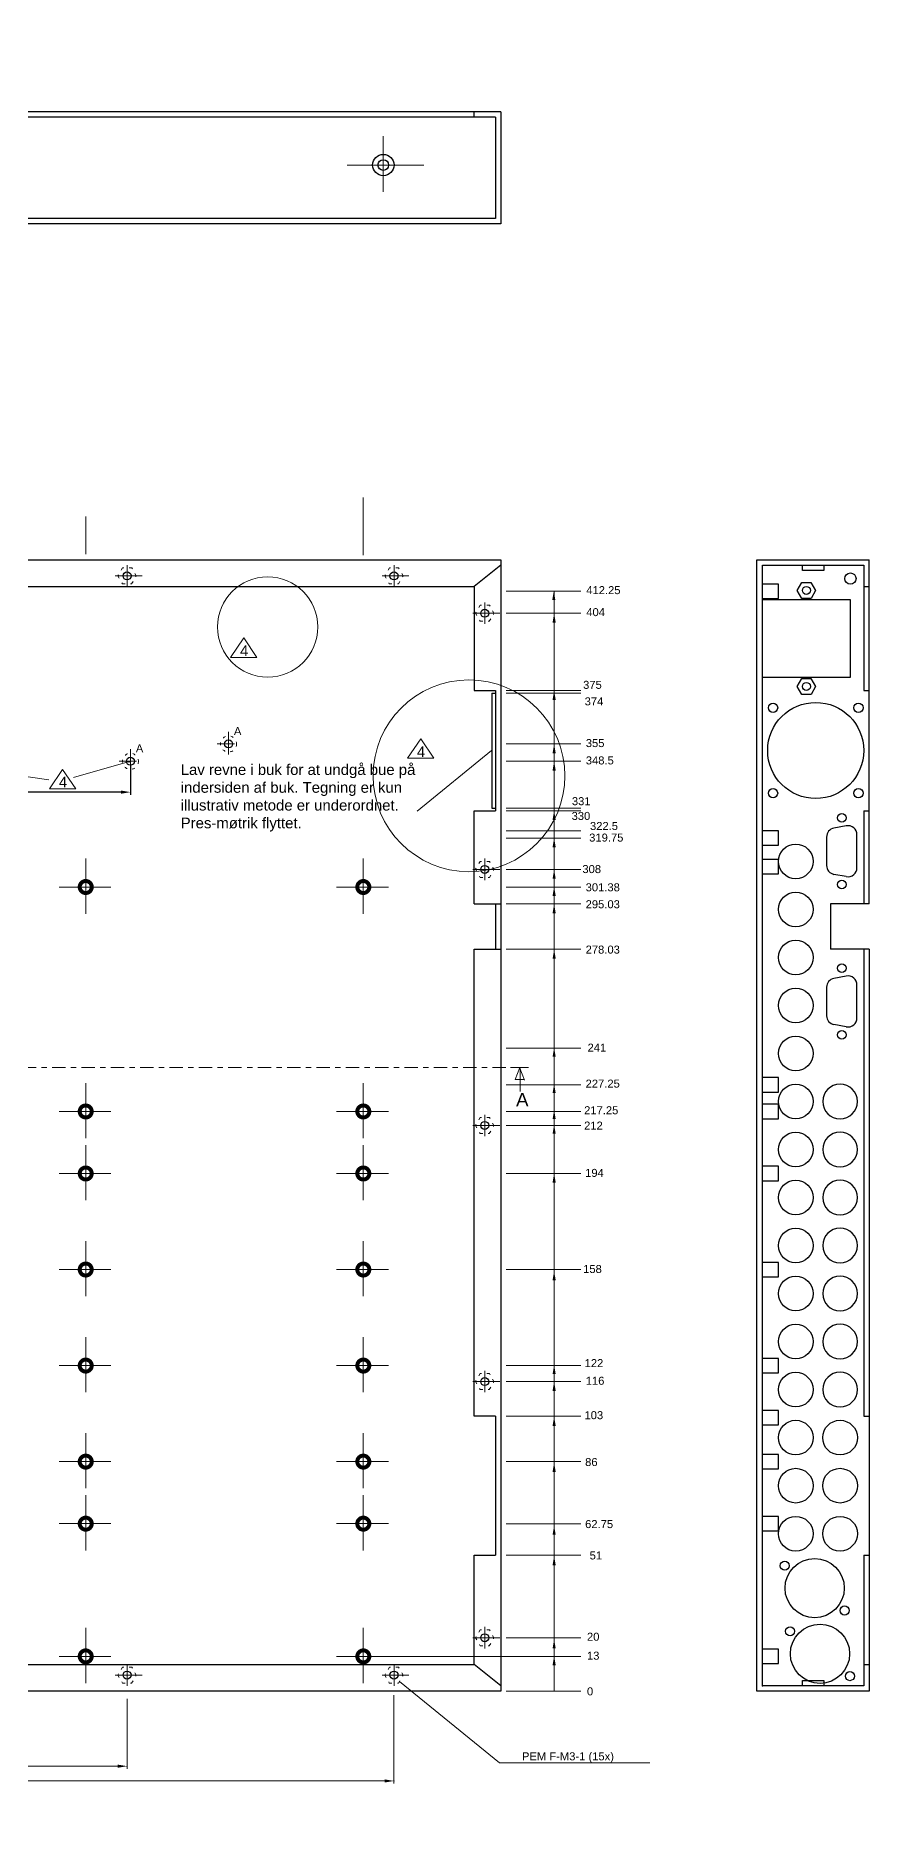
# Model space of a CAD drawing. Extents: x 23 to 957, y -82 to 697.
# Drawn here: x 645 to 957, y 24 to 697 of the extents above; entities that cross this region are included whole.
import ezdxf
from ezdxf.enums import TextEntityAlignment as Align

# ---------------------------------------------------------------- set-up
doc = ezdxf.new("R2010")
doc.units = 0
doc.header["$MEASUREMENT"] = 0
doc.linetypes.add('CENT', pattern=[11, 5, -2, 2, -2])
doc.linetypes.add('SKJUL1', pattern=[3, 1, -2])
doc.layers.get('0').update_dxf_attribs({"linetype": 'CONTINUOUS'})
doc.layers.get('DEFPOINTS').update_dxf_attribs({"linetype": 'CONTINUOUS'})
doc.layers.add('DIM', color=1, linetype='CONTINUOUS', lineweight=13)
doc.layers.add('EMNE', color=3, linetype='CONTINUOUS', lineweight=30)
doc.layers.get('0').off()
doc.styles.get("Standard").update_dxf_attribs({"font": 'arial.ttf'})
doc.dimstyles.get("Standard").update_dxf_attribs({"dimtxt": 0.18, "dimasz": 0.18, "dimexe": 0.18, "dimexo": 0.0625, "dimgap": 0.09, "dimtad": 0, "dimtih": 1, "dimtoh": 1, "dimdec": 4, "dimzin": 0, "dimdsep": 46, "dimtxsty": 'Standard', "dimcen": 0.09, "dimadec": 0, "dimazin": 0, "dimtfac": 1, "dimtdec": 4, "dimtofl": 0, "dimtmove": 0, "dimatfit": 3, "dimfxl": 0, "dimtolj": 1, "dimtzin": 0, "dimarcsym": 0})

# ---------------------------------------------------------------- blocks, each defined once
blk = doc.blocks.new('*D35')
at = {"color": 0, "linetype": 'ByBlock'}
for p, q in [((355.07, 75.53), (355.07, 35.67)), ((805.07, 75.53), (805.07, 35.67)), ((358.57, 36.67), (801.57, 36.67))]:
    blk.add_line(p, q, dxfattribs=at)
for points in [[(358.57, 37.25), (358.57, 36.09), (355.07, 36.67)], [(801.57, 37.25), (801.57, 36.09), (805.07, 36.67)]]:
    blk.add_solid(points, dxfattribs=at)
at = {"layer": 'DEFPOINTS', "color": 0, "linetype": 'ByBlock'}
for p in [(355.07, 76.53), (805.07, 76.53), (805.07, 36.67)]:
    blk.add_point(p, dxfattribs=at)
at = {"color": 0, "linetype": 'ByBlock'}
blk.add_text('450.00', height=3, dxfattribs=at).set_placement((580.07, 39.67), align=Align.MIDDLE_CENTER)
blk = doc.blocks.new('*D36')
at = {"color": 0, "linetype": 'ByBlock'}
for p, q in [((355.07, 75.53), (355.07, 30.3)), ((809.07, 75.53), (809.07, 30.3)), ((358.57, 31.3), (805.57, 31.3))]:
    blk.add_line(p, q, dxfattribs=at)
for points in [[(358.57, 31.89), (358.57, 30.72), (355.07, 31.3)], [(805.57, 31.89), (805.57, 30.72), (809.07, 31.3)]]:
    blk.add_solid(points, dxfattribs=at)
at = {"layer": 'DEFPOINTS', "color": 0, "linetype": 'ByBlock'}
for p in [(355.07, 76.53), (809.07, 76.53), (809.07, 31.3)]:
    blk.add_point(p, dxfattribs=at)
at = {"color": 0, "linetype": 'ByBlock'}
blk.add_text('454.00', height=3, dxfattribs=at).set_placement((582.07, 34.3), align=Align.MIDDLE_CENTER)
blk = doc.blocks.new('*D37')
at = {"color": 0, "linetype": 'ByBlock'}
for p, q in [((355.07, 75.53), (355.07, 24.42)), ((815.07, 75.53), (815.07, 24.42)), ((358.57, 25.42), (811.57, 25.42))]:
    blk.add_line(p, q, dxfattribs=at)
for points in [[(358.57, 26), (358.57, 24.83), (355.07, 25.42)], [(811.57, 26), (811.57, 24.83), (815.07, 25.42)]]:
    blk.add_solid(points, dxfattribs=at)
at = {"layer": 'DEFPOINTS', "color": 0, "linetype": 'ByBlock'}
for p in [(355.07, 76.53), (815.07, 76.53), (815.07, 25.42)]:
    blk.add_point(p, dxfattribs=at)
at = {"color": 0, "linetype": 'ByBlock'}
blk.add_text('460.00', height=3, dxfattribs=at).set_placement((585.07, 28.42), align=Align.MIDDLE_CENTER)
blk = doc.blocks.new('*D40')
at = {"color": 0, "linetype": 'ByBlock'}
for p, q in [((355.07, 669.53), (355.07, 693.43)), ((771.07, 669.53), (771.07, 693.43)), ((358.57, 692.43), (767.57, 692.43))]:
    blk.add_line(p, q, dxfattribs=at)
for points in [[(358.57, 693.02), (358.57, 691.85), (355.07, 692.43)], [(767.57, 693.02), (767.57, 691.85), (771.07, 692.43)]]:
    blk.add_solid(points, dxfattribs=at)
at = {"layer": 'DEFPOINTS', "color": 0, "linetype": 'ByBlock'}
for p in [(771.07, 692.43), (355.07, 668.53), (771.07, 668.53)]:
    blk.add_point(p, dxfattribs=at)
at = {"color": 0, "linetype": 'ByBlock'}
blk.add_text('416.00', height=3, dxfattribs=at).set_placement((563.07, 695.43), align=Align.MIDDLE_CENTER)
blk = doc.blocks.new('*D41')
at = {"color": 0, "linetype": 'ByBlock'}
for p, q in [((817.07, 648.53), (827.77, 648.53)), ((826.77, 630.03), (826.77, 645.03)), ((817.07, 626.53), (827.77, 626.53))]:
    blk.add_line(p, q, dxfattribs=at)
for points in [[(826.19, 645.03), (827.36, 645.03), (826.77, 648.53)], [(826.19, 630.03), (827.36, 630.03), (826.77, 626.53)]]:
    blk.add_solid(points, dxfattribs=at)
at = {"layer": 'DEFPOINTS', "color": 0, "linetype": 'ByBlock'}
for p in [(816.07, 648.53), (826.77, 648.53), (816.07, 626.53)]:
    blk.add_point(p, dxfattribs=at)
at = {"color": 0, "linetype": 'ByBlock'}
blk.add_text('22.00', height=3, rotation=90, dxfattribs=at).set_placement((823.77, 637.53), align=Align.MIDDLE_CENTER)
blk = doc.blocks.new('*D43')
at = {"color": 0, "linetype": 'ByBlock'}
for p, q in [((355.07, 502.53), (355.07, 576.48)), ((358.57, 575.48), (656.07, 575.48)), ((659.57, 502.53), (659.57, 576.48))]:
    blk.add_line(p, q, dxfattribs=at)
for points in [[(358.57, 576.06), (358.57, 574.9), (355.07, 575.48)], [(656.07, 576.06), (656.07, 574.9), (659.57, 575.48)]]:
    blk.add_solid(points, dxfattribs=at)
at = {"layer": 'DEFPOINTS', "color": 0, "linetype": 'ByBlock'}
for p in [(659.57, 575.48), (355.07, 501.53), (659.57, 501.53)]:
    blk.add_point(p, dxfattribs=at)
at = {"color": 0, "linetype": 'ByBlock'}
blk.add_text('304.50', height=3, dxfattribs=at).set_placement((507.32, 578.48), align=Align.MIDDLE_CENTER)
blk = doc.blocks.new('*D44')
at = {"color": 0, "linetype": 'ByBlock'}
for p, q in [((355.07, 502.53), (355.07, 582.3)), ((358.57, 581.3), (760.07, 581.3)), ((763.57, 502.53), (763.57, 582.3))]:
    blk.add_line(p, q, dxfattribs=at)
for points in [[(358.57, 581.88), (358.57, 580.72), (355.07, 581.3)], [(760.07, 581.88), (760.07, 580.72), (763.57, 581.3)]]:
    blk.add_solid(points, dxfattribs=at)
at = {"layer": 'DEFPOINTS', "color": 0, "linetype": 'ByBlock'}
for p in [(763.57, 581.3), (355.07, 501.53), (763.57, 501.53)]:
    blk.add_point(p, dxfattribs=at)
at = {"color": 0, "linetype": 'ByBlock'}
blk.add_text('408.50', height=3, dxfattribs=at).set_placement((559.32, 584.3), align=Align.MIDDLE_CENTER)
blk = doc.blocks.new('*D46')
at = {"color": 0, "linetype": 'ByBlock'}
for p, q in [((355.07, 502.53), (355.07, 596.69)), ((358.57, 595.69), (709.57, 595.69)), ((713.07, 502.53), (713.07, 596.69))]:
    blk.add_line(p, q, dxfattribs=at)
for points in [[(358.57, 596.27), (358.57, 595.11), (355.07, 595.69)], [(709.57, 596.27), (709.57, 595.11), (713.07, 595.69)]]:
    blk.add_solid(points, dxfattribs=at)
at = {"layer": 'DEFPOINTS', "color": 0, "linetype": 'ByBlock'}
for p in [(713.07, 595.69), (355.07, 501.53), (713.07, 501.53)]:
    blk.add_point(p, dxfattribs=at)
at = {"color": 0, "linetype": 'ByBlock'}
blk.add_text('358.00', height=3, dxfattribs=at).set_placement((534.07, 598.69), align=Align.MIDDLE_CENTER)
blk = doc.blocks.new('A$C3B673079')
at = {"layer": 'DIM', "linetype": 'Continuous'}
for p, q in [((-159.07, -72.56), (-152.57, -72.56)), ((-154.87, -68.03), (-154.87, -76.53))]:
    blk.add_line(p, q, dxfattribs=at)
at = {"layer": 'DIM', "color": 1, "linetype": 'SKJUL1'}
blk.add_circle((-154.87, -72.56), 3, dxfattribs=at)
at = {"layer": 'DIM'}
blk.add_text('A', height=3, dxfattribs=at).set_placement((-152.85, -69.21))
blk = doc.blocks.new('*D77')
at = {"layer": 'DEFPOINTS', "color": 0}
for p in [(359.07, 424.74), (680.33, 424.74), (359.07, 413.47)]:
    blk.add_point(p, dxfattribs=at)
at = {"layer": 'DIM', "color": 0, "lineweight": -2}
for p, q in [((359.07, 423.74), (359.07, 412.47)), ((680.33, 423.74), (680.33, 412.47)), ((676.83, 413.47), (362.57, 413.47))]:
    blk.add_line(p, q, dxfattribs=at)
at = {"layer": 'DIM', "color": 0}
for points in [[(362.57, 414.05), (362.57, 412.88), (359.07, 413.47)], [(676.83, 414.05), (676.83, 412.88), (680.33, 413.47)]]:
    blk.add_solid(points, dxfattribs=at)
at = {"layer": 'DIM', "color": 0, "insert": (519.7, 415.09), "char_height": 3, "attachment_point": 5}
blk.add_mtext('\\A1;321.25', dxfattribs=at)

msp = doc.modelspace()

# ---------------------------------------------------------------- linework, layer by layer
at = {"layer": 'DIM', "color": 1, "linetype": 'Continuous'}
for p, q in [((775.07587, 638.53731), (775.07587, 659.36051)), ((679.07596, 498.56306), (679.07596, 490.51305)), ((779.07596, 498.56306), (779.07596, 490.51305)), ((684.67397, 494.52781), (674.62072, 494.52781)), ((784.67397, 494.52781), (774.62072, 494.52781)), ((813.07596, 484.56306), (813.07596, 476.51305)), ((818.67397, 480.52781), (808.62072, 480.52781)), ((818.67397, 384.52671), (808.62072, 384.52671)), ((813.08193, 388.55638), (813.08193, 380.50637)), ((813.07596, 292.56306), (813.07596, 284.51305)), ((818.67397, 288.52781), (808.62072, 288.52781)), ((813.07596, 196.56306), (813.07596, 188.51305)), ((818.67397, 192.52781), (808.62072, 192.52781)), ((818.67397, 96.52781), (808.62072, 96.52781)), ((813.07596, 100.56306), (813.07596, 92.51305)), ((684.67397, 82.52781), (674.62072, 82.52781)), ((679.07596, 86.56306), (679.07596, 78.51305)), ((784.67397, 82.52781), (774.62072, 82.52781)), ((779.07596, 86.56306), (779.07596, 78.51305))]:
    msp.add_line(p, q, dxfattribs=at)
at = {"layer": 'DIM', "color": 1}
for p, q in [((761.50412, 648.52671), (790.19412, 648.52671)), ((663.57764, 367.91092), (663.57764, 388.55877)), ((767.57764, 367.91092), (767.57764, 388.55877)), ((653.56764, 377.91092), (672.9608, 377.91092)), ((757.56764, 377.91092), (776.9608, 377.91092)), ((663.57764, 283.78092), (663.57764, 304.42877)), ((767.57764, 283.78092), (767.57764, 304.42877)), ((653.56764, 293.78092), (672.9608, 293.78092)), ((757.56764, 293.78092), (776.9608, 293.78092)), ((663.57764, 260.53092), (663.57764, 281.17877)), ((767.57764, 260.53092), (767.57764, 281.17877)), ((653.56764, 270.53092), (672.9608, 270.53092)), ((757.56764, 270.53092), (776.9608, 270.53092)), ((663.57764, 224.53092), (663.57764, 245.17877)), ((767.57764, 224.53092), (767.57764, 245.17877)), ((653.56764, 234.53092), (672.9608, 234.53092)), ((757.56764, 234.53092), (776.9608, 234.53092)), ((663.57764, 188.53092), (663.57764, 209.17877)), ((767.57764, 188.53092), (767.57764, 209.17877)), ((653.56764, 198.53092), (672.9608, 198.53092)), ((757.56764, 198.53092), (776.9608, 198.53092)), ((663.57764, 152.53092), (663.57764, 173.17877)), ((767.57764, 152.53092), (767.57764, 173.17877)), ((653.56764, 162.53092), (672.9608, 162.53092)), ((757.56764, 162.53092), (776.9608, 162.53092)), ((663.57764, 129.28092), (663.57764, 149.92877)), ((767.57764, 129.28092), (767.57764, 149.92877)), ((653.56764, 139.28092), (672.9608, 139.28092)), ((757.56764, 139.28092), (776.9608, 139.28092)), ((663.57764, 79.53092), (663.57764, 100.17877)), ((767.57764, 79.53092), (767.57764, 100.17877)), ((653.56764, 89.53092), (672.9608, 89.53092)), ((757.56764, 89.53092), (776.9608, 89.53092))]:
    msp.add_line(p, q, dxfattribs=at)
at = {"layer": 'DIM'}
for p, q in [((767.57412, 523.9584), (767.57412, 502.33351)), ((663.57412, 516.81451), (663.57412, 502.64983)), ((821.07412, 488.77671), (849.07412, 488.77671)), ((839.07412, 76.52671), (839.07412, 488.77671)), ((839.07412, 488.77671), (839.07412, 488.77671)), ((821.07412, 480.52781), (849.07412, 480.52781)), ((722.78476, 471.25666), (717.86952, 463.99808)), ((722.78476, 471.25666), (727.70001, 463.99808)), ((717.86952, 463.99808), (727.70001, 463.99808)), ((821.07412, 451.5251), (849.07412, 451.5251)), ((821.07412, 450.5251), (849.07412, 450.5251)), ((789.08439, 433.42127), (784.16914, 426.16269)), ((789.08439, 433.42127), (793.99964, 426.16269)), ((821.07412, 431.52671), (849.07412, 431.52671)), ((602.32765, 425.02826), (649.70512, 418.09819)), ((680.32765, 425.02826), (658.95133, 418.92723)), ((680.32765, 425.02826), (679.53513, 424.953)), ((679.53513, 424.953), (679.69092, 424.68771)), ((679.69092, 424.68771), (680.32765, 425.02826)), ((784.16914, 426.16269), (793.99964, 426.16269)), ((787.72818, 406.37601), (815.57412, 429.0851)), ((821.07412, 425.02826), (849.07412, 425.02826)), ((654.91655, 422.00747), (650.0013, 414.74889)), ((654.91655, 422.00747), (659.83179, 414.74889)), ((650.0013, 414.74889), (659.83179, 414.74889)), ((821.07412, 407.5251), (849.07412, 407.5251)), ((821.07412, 406.5251), (849.07412, 406.5251)), ((821.07412, 399.02671), (849.07412, 399.02671)), ((821.07412, 396.27671), (849.07412, 396.27671)), ((821.07412, 384.5301), (849.07412, 384.5301)), ((821.07412, 377.90671), (849.07412, 377.90671)), ((821.07412, 371.5551), (849.07412, 371.5551)), ((821.07412, 354.5551), (849.07412, 354.5551)), ((821.07412, 317.52671), (849.07412, 317.52671)), ((821.07412, 303.77671), (849.07412, 303.77671)), ((821.07412, 293.77671), (849.07412, 293.77671)), ((821.07412, 288.52671), (849.07412, 288.52671)), ((821.07412, 270.52671), (849.07412, 270.52671)), ((821.07412, 234.52671), (849.07412, 234.52671)), ((821.07412, 198.52671), (849.07412, 198.52671)), ((821.07412, 192.52671), (849.07412, 192.52671)), ((821.07412, 179.52671), (849.07412, 179.52671)), ((821.07412, 162.52671), (849.07412, 162.52671)), ((821.07412, 139.27671), (849.07412, 139.27671)), ((821.07412, 127.52671), (849.07412, 127.52671)), ((821.07412, 96.52671), (849.07412, 96.52671)), ((821.07412, 89.52671), (771.4608, 89.53092)), ((821.07412, 89.52671), (849.07412, 89.52671)), ((821.07412, 76.52671), (849.07412, 76.52671))]:
    msp.add_line(p, q, dxfattribs=at)
at = {"layer": 'DIM', "linetype": 'Continuous'}
for p, q in [((712.87826, 431.52826), (719.37826, 431.52826)), ((717.07765, 436.06272), (717.07765, 427.56272)), ((822.68682, 310.30131), (829.4905, 310.30131)), ((826.23503, 310.30131), (824.46093, 305.81431)), ((826.23503, 310.06131), (828.00913, 305.57431)), ((826.36175, 309.84131), (826.36175, 301.21753)), ((824.46093, 305.81431), (828.00913, 305.81431)), ((781.10407, 80.17879), (818.62324, 49.63849)), ((818.62324, 49.63849), (874.94524, 49.63849))]:
    msp.add_line(p, q, dxfattribs=at)
at = {"layer": 'DIM', "linetype": 'CENT'}
msp.add_line((321.00262, 310.26814), (829.43194, 310.26814), dxfattribs=at)
at = {"layer": 'DIM', "linetype": 'ByBlock'}
for p, q in [((779.07412, 75.00671), (779.07412, 41.83978)), ((679.07412, 73.66671), (679.07412, 47.37978)), ((362.57412, 48.37978), (675.57412, 48.37978)), ((362.57412, 42.83978), (775.57412, 42.83978))]:
    msp.add_line(p, q, dxfattribs=at)
at = {"layer": 'DIM', "color": 1, "linetype": 'SKJUL1'}
for points in [[(677.32461, 491.53774), (680.78868, 491.52232), (682.53407, 494.51458), (680.81539, 497.52226), (677.35132, 497.53768), (675.60593, 494.54542)], [(777.32461, 491.53774), (780.78868, 491.52232), (782.53407, 494.51458), (780.81539, 497.52226), (777.35132, 497.53768), (775.60593, 494.54542)], [(811.32461, 477.53774), (814.78868, 477.52232), (816.53407, 480.51458), (814.81539, 483.52226), (811.35132, 483.53768), (809.60593, 480.54542)], [(811.33057, 381.53107), (814.79464, 381.51564), (816.54003, 384.5079), (814.82136, 387.51558), (811.35729, 387.53101), (809.6119, 384.53875)], [(811.32461, 285.53774), (814.78868, 285.52232), (816.53407, 288.51458), (814.81539, 291.52226), (811.35132, 291.53768), (809.60593, 288.54542)], [(811.32461, 189.53774), (814.78868, 189.52232), (816.53407, 192.51458), (814.81539, 195.52226), (811.35132, 195.53768), (809.60593, 192.54542)], [(811.32461, 93.53774), (814.78868, 93.52232), (816.53407, 96.51458), (814.81539, 99.52226), (811.35132, 99.53768), (809.60593, 96.54542)], [(677.32461, 79.53774), (680.78868, 79.52232), (682.53407, 82.51458), (680.81539, 85.52226), (677.35132, 85.53768), (675.60593, 82.54542)], [(777.32461, 79.53774), (780.78868, 79.52232), (782.53407, 82.51458), (780.81539, 85.52226), (777.35132, 85.53768), (775.60593, 82.54542)]]:
    msp.add_lwpolyline(points, close=True, dxfattribs=at)
at = {"layer": 'DIM'}
for centre, radius in [((731.74166, 475.38432), 18.80734), ((807.16237, 419.5925), 35.93186)]:
    msp.add_circle(centre, radius, dxfattribs=at)
at = {"layer": 'DIM', "color": 1, "linetype": 'SKJUL1'}
msp.add_circle((717.07765, 431.52826), 3, dxfattribs=at)
at = {"layer": 'DIM', "linetype": 'ByBlock'}
for p in [(679.07412, 48.37978), (779.07412, 42.83978)]:
    msp.add_point(p, dxfattribs=at)
for points in [[(839.53803, 485.44212), (838.37137, 485.44212), (838.9547, 488.94212)], [(839.6555, 477.0317), (838.48883, 477.0317), (839.07217, 480.5317)], [(839.65745, 448.0251), (838.49079, 448.0251), (839.07412, 451.5251)], [(839.6555, 428.03843), (838.48883, 428.03843), (839.07217, 431.53843)], [(839.6555, 421.53998), (838.48883, 421.53998), (839.07217, 425.03998)], [(839.6555, 403.03682), (838.48883, 403.03682), (839.07217, 406.53682)], [(839.6555, 392.78843), (838.48883, 392.78843), (839.07217, 396.28843)], [(839.65745, 381.02671), (838.49079, 381.02671), (839.07412, 384.52671)], [(839.6555, 374.57555), (838.48883, 374.57555), (839.07217, 378.07555)], [(839.65745, 368.0551), (838.49079, 368.0551), (839.07412, 371.5551)], [(839.65745, 351.0551), (838.49079, 351.0551), (839.07412, 354.5551)], [(839.6555, 314.28634), (838.48883, 314.28634), (839.07217, 317.78634)], [(839.6555, 300.64984), (838.48883, 300.64984), (839.07217, 304.14984)], [(839.6555, 290.90948), (838.48883, 290.90948), (839.07217, 294.40948)], [(839.6555, 285.45488), (838.48883, 285.45488), (839.07217, 288.95488)], [(839.6555, 267.14301), (838.48883, 267.14301), (839.07217, 270.64301)], [(839.6555, 230.48584), (838.48883, 230.48584), (839.07217, 233.98584)], [(839.6555, 195.31879), (838.48883, 195.31879), (839.07217, 198.81879)], [(839.6555, 189.06025), (838.48883, 189.06025), (839.07217, 192.56025)], [(839.6555, 175.94711), (838.48883, 175.94711), (839.07217, 179.44711)], [(839.6555, 158.66161), (838.48883, 158.66161), (839.07217, 162.16161)], [(839.6555, 135.11757), (838.48883, 135.11757), (839.07217, 138.61757)], [(839.6555, 123.67414), (838.48883, 123.67414), (839.07217, 127.17414)], [(839.6555, 92.49988), (838.48883, 92.49988), (839.07217, 95.99988)], [(839.6555, 86.24134), (838.48883, 86.24134), (839.07217, 89.74134)], [(675.57412, 47.79645), (675.57412, 48.96311), (679.07412, 48.37978)], [(775.57412, 42.25645), (775.57412, 43.42311), (779.07412, 42.83978)]]:
    msp.add_solid(points, dxfattribs=at)
at = {"layer": 'EMNE'}
for p, q in [((819.07412, 668.52671), (359.07412, 668.52671)), ((817.07412, 666.52671), (359.07412, 666.52671)), ((817.07412, 666.52671), (817.07412, 628.52671)), ((817.07412, 628.52671), (359.07412, 628.52671)), ((819.07412, 626.52671), (359.07412, 626.52671)), ((359.07412, 500.52671), (819.07412, 500.52671)), ((819.07412, 498.52671), (809.07412, 490.52671)), ((819.07412, 500.52671), (819.07412, 76.52671)), ((915.07412, 76.52671), (915.07412, 500.52671)), ((915.07412, 500.52671), (957.07412, 500.52671)), ((917.07412, 78.52671), (917.07412, 498.52671)), ((917.07412, 498.52671), (955.07412, 498.52671)), ((932.07412, 496.52671), (932.07412, 498.52671)), ((940.07412, 498.52671), (940.07412, 496.52671)), ((955.07412, 498.52671), (955.07412, 451.5251)), ((957.07412, 371.5551), (957.07412, 500.52671)), ((923.07412, 491.47671), (917.07412, 491.47671)), ((923.07412, 486.07671), (923.07412, 491.47671)), ((930.11641, 489.07296), (931.83508, 492.08065)), ((931.83508, 492.08065), (935.29915, 492.09607)), ((940.07412, 496.52671), (932.07412, 496.52671)), ((935.29915, 492.09607), (937.04454, 489.10381)), ((359.07412, 490.52671), (809.07412, 490.52671)), ((809.07412, 490.52671), (809.07412, 451.5251)), ((917.07412, 486.07671), (923.07412, 486.07671)), ((950.07412, 485.5851), (917.07412, 485.5851)), ((931.8618, 486.08071), (930.11641, 489.07296)), ((935.32586, 486.09613), (931.8618, 486.08071)), ((937.04454, 489.10381), (935.32586, 486.09613)), ((950.07412, 456.5851), (950.07412, 485.5851)), ((955.07412, 490.52671), (957.07412, 490.52671)), ((809.07412, 451.5251), (817.07412, 451.5251)), ((817.07412, 451.5251), (817.07412, 406.5251)), ((917.07412, 456.5851), (950.07412, 456.5851)), ((930.11641, 453.07296), (931.83508, 456.08065)), ((931.8618, 450.08071), (930.11641, 453.07296)), ((931.83508, 456.08065), (935.29915, 456.09607)), ((935.29915, 456.09607), (937.04454, 453.10381)), ((937.04454, 453.10381), (935.32586, 450.09613)), ((955.07412, 451.5251), (957.07412, 451.5251)), ((815.77412, 450.5251), (815.77412, 407.5251)), ((815.77412, 450.5251), (817.07412, 450.5251)), ((935.32586, 450.09613), (931.8618, 450.08071)), ((809.07412, 371.5551), (809.07412, 406.5251)), ((809.07412, 406.5251), (817.07412, 406.5251)), ((815.77412, 407.5251), (817.07412, 407.5251)), ((955.07412, 406.5251), (955.07412, 371.5551)), ((955.07412, 406.5251), (957.07412, 406.5251)), ((923.07412, 398.97671), (917.07412, 398.97671)), ((923.07412, 393.57671), (923.07412, 398.97671)), ((948.50585, 400.84201), (943.90585, 399.99134)), ((952.52412, 385.15098), (952.52412, 397.49869)), ((917.07412, 393.57671), (923.07412, 393.57671)), ((941.12412, 396.64802), (941.12412, 385.9781)), ((923.07412, 388.22671), (917.07412, 388.22671)), ((923.07412, 382.82671), (923.07412, 388.22671)), ((917.07412, 382.82671), (923.07412, 382.82671)), ((948.52242, 381.80464), (943.92242, 382.63177)), ((809.07412, 371.5551), (817.07412, 371.5551)), ((817.07412, 371.5551), (817.07412, 354.5551)), ((817.07412, 371.5551), (819.07412, 371.5551)), ((942.57412, 371.5551), (942.57412, 354.5551)), ((957.07412, 371.5551), (942.57412, 371.5551)), ((809.07412, 179.52671), (809.07412, 354.5551)), ((809.07412, 354.5551), (817.07412, 354.5551)), ((817.07412, 354.5551), (819.07412, 354.5551)), ((957.07412, 354.5551), (942.57412, 354.5551)), ((955.07412, 354.5551), (955.07412, 179.52671)), ((957.07412, 354.5551), (957.07412, 76.52671)), ((948.50585, 344.53201), (943.90585, 343.68134)), ((941.12412, 340.33802), (941.12412, 329.6681)), ((952.52412, 328.84098), (952.52412, 341.18869)), ((948.52242, 325.49464), (943.92242, 326.32177)), ((923.07412, 306.47671), (917.07412, 306.47671)), ((923.07412, 301.07671), (923.07412, 306.47671)), ((917.07412, 301.07671), (923.07412, 301.07671)), ((923.07412, 296.47671), (917.07412, 296.47671)), ((923.07412, 291.07671), (923.07412, 296.47671)), ((917.07412, 291.07671), (923.07412, 291.07671)), ((923.07412, 273.22671), (917.07412, 273.22671)), ((923.07412, 267.82671), (923.07412, 273.22671)), ((917.07412, 267.82671), (923.07412, 267.82671)), ((923.07412, 237.22671), (917.07412, 237.22671)), ((923.07412, 231.82671), (923.07412, 237.22671)), ((917.07412, 231.82671), (923.07412, 231.82671)), ((923.07412, 201.22671), (917.07412, 201.22671)), ((917.07412, 195.82671), (923.07412, 195.82671)), ((923.07412, 195.82671), (923.07412, 201.22671)), ((923.07412, 181.72671), (917.07412, 181.72671)), ((923.07412, 176.32671), (923.07412, 181.72671)), ((817.07412, 179.52671), (809.07412, 179.52671)), ((817.07412, 179.52671), (817.07412, 127.52671)), ((917.07412, 176.32671), (923.07412, 176.32671)), ((955.07412, 179.52671), (957.07412, 179.52671)), ((923.07412, 165.22671), (917.07412, 165.22671)), ((923.07412, 159.82671), (923.07412, 165.22671)), ((917.07412, 159.82671), (923.07412, 159.82671)), ((923.07412, 141.97671), (917.07412, 141.97671)), ((923.07412, 136.57671), (923.07412, 141.97671)), ((917.07412, 136.57671), (923.07412, 136.57671)), ((809.07412, 86.52671), (809.07412, 127.52671)), ((809.07412, 127.52671), (817.07412, 127.52671)), ((955.07412, 127.52671), (957.07412, 127.52671)), ((955.07412, 127.52671), (955.07412, 78.52671)), ((923.07412, 92.22671), (917.07412, 92.22671)), ((923.07412, 86.82671), (923.07412, 92.22671)), ((359.07412, 86.52671), (809.07412, 86.52671)), ((819.07412, 78.52671), (809.07412, 86.52671)), ((917.07412, 86.82671), (923.07412, 86.82671)), ((955.07412, 86.52671), (957.07412, 86.52671)), ((819.07412, 76.52671), (359.07412, 76.52671)), ((957.07412, 76.52671), (915.07412, 76.52671)), ((955.07412, 78.52671), (917.07412, 78.52671)), ((932.07412, 78.52671), (932.07412, 80.52671)), ((932.07412, 80.52671), (940.07412, 80.52671)), ((940.07412, 80.52671), (940.07412, 78.52671))]:
    msp.add_line(p, q, dxfattribs=at)
at = {"layer": 'EMNE', "linetype": 'Continuous'}
for p, q in [((809.07412, 666.52671), (809.07412, 668.52671)), ((819.07412, 668.52671), (819.07412, 626.52671))]:
    msp.add_line(p, q, dxfattribs=at)
at = {"layer": 'EMNE', "const_width": 1.5}
for points in [[(661.32764, 377.91092, 1), (665.82764, 377.91092, 1)], [(765.32764, 377.91092, 1), (769.82764, 377.91092, 1)], [(661.32764, 293.78092, 1), (665.82764, 293.78092, 1)], [(765.32764, 293.78092, 1), (769.82764, 293.78092, 1)], [(661.32764, 270.53092, 1), (665.82764, 270.53092, 1)], [(765.32764, 270.53092, 1), (769.82764, 270.53092, 1)], [(661.32764, 234.53092, 1), (665.82764, 234.53092, 1)], [(765.32764, 234.53092, 1), (769.82764, 234.53092, 1)], [(661.32764, 198.53092, 1), (665.82764, 198.53092, 1)], [(765.32764, 198.53092, 1), (769.82764, 198.53092, 1)], [(661.32764, 162.53092, 1), (665.82764, 162.53092, 1)], [(765.32764, 162.53092, 1), (769.82764, 162.53092, 1)], [(661.32764, 139.28092, 1), (665.82764, 139.28092, 1)], [(765.32764, 139.28092, 1), (769.82764, 139.28092, 1)], [(661.32764, 89.53092, 1), (665.82764, 89.53092, 1)], [(765.32764, 89.53092, 1), (769.82764, 89.53092, 1)]]:
    msp.add_lwpolyline(points, format="xyb", close=True, dxfattribs=at)
at = {"layer": 'EMNE', "linetype": 'Continuous'}
for centre, radius in [((775.07587, 648.52731), 4), ((775.07587, 648.52731), 2), ((679.07, 494.53), 1.5), ((779.07, 494.53), 1.5), ((933.58047, 489.08839), 1.5), ((813.07, 480.53), 1.5), ((933.58047, 453.08839), 1.5), ((717.07765, 431.52826), 1.5), ((929.58282, 387.52244), 6.5), ((813.07596, 384.52332), 1.5), ((929.58282, 369.52244), 6.5), ((929.58282, 351.52244), 6.5), ((929.58282, 333.52244), 6.5), ((929.58282, 315.52244), 6.5), ((929.58282, 297.52244), 6.5), ((813.07, 288.53), 1.5), ((929.58282, 279.52244), 6.5), ((929.58282, 261.52244), 6.5), ((929.58282, 243.52244), 6.5), ((929.58282, 225.52244), 6.5), ((929.58282, 207.52244), 6.5), ((929.58282, 189.52244), 6.5), ((813.07, 192.53), 1.5), ((929.58282, 171.52244), 6.5), ((946.18282, 171.52244), 6.5), ((929.58282, 153.52244), 6.5), ((946.18282, 153.52244), 6.5), ((929.58282, 135.52244), 6.5), ((946.18282, 135.52244), 6.5), ((813.07, 96.53), 1.5), ((679.07, 82.53), 1.5), ((779.07, 82.53), 1.5)]:
    msp.add_circle(centre, radius, dxfattribs=at)
at = {"layer": 'EMNE'}
for centre, radius in [((950.08047, 493.52671), 2.1), ((937.07412, 429.0851), 18), ((921.07412, 445.0851), 1.75), ((953.07412, 445.0851), 1.75), ((680.32765, 425.02826), 1.5), ((921.07412, 413.0851), 1.75), ((953.07412, 413.0851), 1.75), ((946.82412, 403.8351), 1.6), ((946.82412, 378.8351), 1.6), ((946.82412, 347.5251), 1.6), ((946.82412, 322.5251), 1.6), ((925.48282, 123.53), 1.7), ((936.68282, 115.13), 11.1), ((947.88282, 106.73), 1.7), ((938.68047, 90.53), 11.1), ((927.48047, 98.93), 1.7), ((949.88047, 82.13), 1.7)]:
    msp.add_circle(centre, radius, dxfattribs=at)
for centre, start, end in [((944.52412, 396.64802), 100.47725059, 180), ((949.12412, 397.49869), 0, 100.47725059), ((944.52412, 385.9781), 180, 259.80659166), ((949.12412, 385.15098), 259.80659166, 0), ((944.52412, 340.33802), 100.47725059, 180), ((949.12412, 341.18869), 0, 100.47725059), ((944.52412, 329.6681), 180, 259.80659166), ((949.12412, 328.84098), 259.80659166, 0)]:
    msp.add_arc(centre, 3.4, start, end, dxfattribs=at)
at = {"layer": 'EMNE', "linetype": 'Continuous'}
for centre in [(946.18282, 297.52244), (946.18282, 279.52244), (946.18282, 261.52244), (946.18282, 243.52244), (946.18282, 225.52244), (946.18282, 207.52244), (946.18282, 189.52244)]:
    msp.add_arc(centre, 6.5, 0, 359.9, dxfattribs=at)
at = {"layer": 'EMNE', "color": 0, "linetype": 'ByBlock'}
msp.add_point((917.07765, 78.52671), dxfattribs=at)
msp.add_point((917.07765, 78.52671), dxfattribs=at)
msp.add_point((917.07765, 78.52671), dxfattribs=at)
msp.add_point((917.07765, 78.52671), dxfattribs=at)

# ---------------------------------------------------------------- block references
msp.add_blockref('A$C3B673079', (835.20108, 497.58943))

# ---------------------------------------------------------------- texts
at = {"layer": 'DIM'}
for s, height, p in [('412.25', 3, (851.11606, 487.69091)), ('404', 3, (851.11606, 479.44201)), ('4', 4, (721.38041, 464.46638)), ('375', 3, (849.92131, 452.19221)), ('374', 3, (850.4983, 445.99513)), ('A', 3, (719.10007, 434.87584)), ('4', 4, (787.68004, 426.63099)), ('355', 3, (850.93373, 430.36236)), ('348.5', 3, (850.93373, 423.8639)), ('4', 4, (653.51219, 415.21719)), ('331', 3, (845.72075, 408.58238)), ('330', 3, (845.61699, 403.05229)), ('319.75', 3, (852.2019, 394.9393)), ('322.5', 3, (852.50524, 399.28526)), ('308', 3, (849.65503, 383.13206)), ('301.38', 3, (850.87654, 376.30489)), ('295.03', 3, (850.87654, 369.95328)), ('278.03', 3, (850.87654, 352.95328)), ('241', 3, (851.5989, 316.21559)), ('227.25', 3, (850.8601, 302.72258)), ('217.25', 3, (850.30599, 292.73755)), ('212', 3, (850.30599, 286.99903)), ('194', 3, (850.67539, 269.25951)), ('158', 3, (849.93659, 233.24157)), ('122', 3, (850.49069, 197.96214)), ('116', 3, (850.91245, 191.34844)), ('103', 3, (850.44706, 178.43985)), ('86', 3, (850.67976, 160.87916)), ('62.75', 3, (850.67976, 137.62064)), ('51', 3, (852.36519, 125.86991)), ('20', 3, (851.37784, 95.40376)), ('13', 3, (851.37784, 88.31031)), ('0', 3, (851.37784, 74.93651)), ('PEM F-M3-1 (15x)', 3, (827.02497, 50.57687))]:
    msp.add_text(s, height=height, dxfattribs=at).set_placement(p)
at = {"layer": 'DIM', "linetype": 'Continuous'}
msp.add_text('A', height=5, dxfattribs=at).set_placement((824.80805, 295.72583))
at = {"layer": 'DIM', "insert": (699.17685, 423.91399), "char_height": 4, "width": 92.86, "attachment_point": 1}
msp.add_mtext('Lav revne i buk for at undgå bue på indersiden af buk. Tegning er kun illustrativ metode er underordnet.\\PPres-møtrik flyttet.', dxfattribs=at)

# ---------------------------------------------------------------- dimensions: what is measured, and where the dimension line sits
at = {"layer": 'DIM'}
for base, p1, p2, picture, middle, set_off in [((775.07412, 692.43277), (359.07412, 668.52671), (775.07412, 668.52671), '*D40', (567.07412, 695.43277), (4, 0)), ((767.57412, 602.73118), (359.07412, 522.9584), (767.57412, 522.9584), '*D44', (563.32412, 605.73118), (4, 21.43169)), ((717.07412, 595.68965), (359.07412, 501.52671), (717.07412, 501.52671), '*D46', (538.07412, 598.68965), (4, 0)), ((663.57412, 589.76637), (359.07412, 515.81451), (663.57412, 515.81451), '*D43', (511.32412, 592.76637), (4, 14.28779)), ((809.07412, 36.67005), (359.07412, 76.52671), (809.07412, 76.52671), '*D35', (584.07412, 39.67005), (4, 0)), ((813.07412, 31.30331), (359.07412, 76.52671), (813.07412, 76.52671), '*D36', (586.07412, 34.30331), (4, 0)), ((819.07412, 25.41721), (359.07412, 76.52671), (819.07412, 76.52671), '*D37', (589.07412, 28.41721), (4, 0))]:
    dim = msp.add_linear_dim(base=base, p1=p1, p2=p2, dimstyle='Standard', dxfattribs=at)
    dim.commit()
    dim.dimension.update_dxf_attribs({"geometry": picture, "text_midpoint": middle, "insert": set_off})
dim = msp.add_linear_dim(base=(830.77253, 648.52671), p1=(820.07412, 626.52671), p2=(820.07412, 648.52671), angle=90, dimstyle='Standard', dxfattribs=at)
dim.commit()
dim.dimension.update_dxf_attribs({"geometry": '*D41', "text_midpoint": (827.77253, 637.52671), "insert": (4, 0)})
dim = msp.add_linear_dim(base=(359.07412, 413.46508), p1=(680.32765, 424.74379), p2=(359.07412, 424.74379), dimstyle='Standard', override={"dimtxt": 3, "dimasz": 3.5, "dimexe": 1, "dimexo": 1, "dimtad": 1, "dimtih": 0, "dimtoh": 0, "dimdec": 2, "dimtdec": 2, "dimtix": 1, "dimtmove": 2}, dxfattribs=at)
dim.commit()
dim.dimension.update_dxf_attribs({"geometry": '*D77', "text_midpoint": (519.70089, 415.08782)})

doc.saveas('drawing.dxf')
